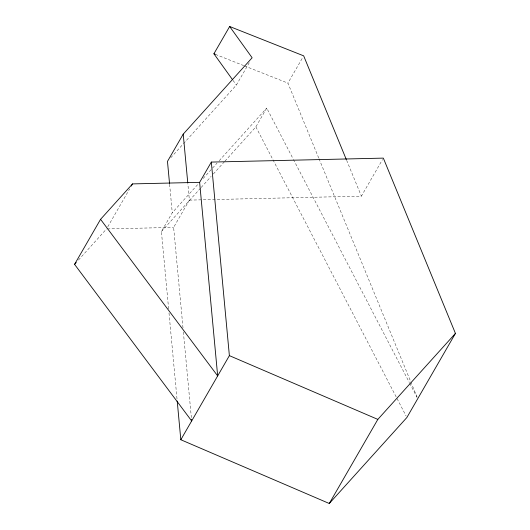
<?xml version="1.0" encoding="UTF-8"?>
<svg xmlns="http://www.w3.org/2000/svg" width="530" height="530" viewBox="0 0 530 530"><rect width="100%" height="100%" fill="white"/><g stroke="black" fill="none" stroke-linecap="round" stroke-linejoin="round"><path stroke-width="0.4" stroke-dasharray="2.65 1.99" d="M107.762 226.794L129.638 188.905M183.459 143.69L236.387 85.045L249.305 62.666M168.619 308.891L161.411 231.537L172.263 212.742L198.776 183.36M182.996 327.878L173.628 227.39L189.376 200.115L187.858 183.824M224.939 161.147L255.871 126.869L266.723 108.074L293.037 158.715M318.722 158.006L287.923 83.124L302.862 57.247M189.376 200.115L361.38 196.153L382.527 159.53M78.42 260.084L106.53 228.94M170.779 157.741L182.91 144.299M203.195 178.464L212.033 168.672M212.583 168.063L217.002 163.16M219.215 160.716L266.723 108.074M161.411 231.537L200.631 188.077M201.181 187.461L211.125 176.444M213.338 173.999L224.382 161.756M107.345 228.92L173.628 227.39M215.438 54.385L243.667 65.574M244.429 65.879L287.923 83.124M233.034 80.388L236.387 85.045M293.415 159.451L409.345 382.567M409.723 383.303L416.971 397.248M255.871 126.869L406.119 416.037M346.64 160.312L361.38 196.153M319.034 158.775L410.505 381.136M410.816 381.905L417.103 397.189M169.6 184.221L172.263 212.742M183.38 331.999L191.363 417.653M169.004 313.005L177.06 399.415"/><path stroke-width="0.79" d="M191.515 419.303L191.668 420.952L74.564 264.357L100.561 219.321L132.526 183.903L199.631 182.353L211.331 162.081L383.336 158.119L455.436 333.403L406.881 417.507L329.276 503.5L180.823 439.741L177.212 401.064M131.294 186.043L132.526 183.903M232.557 79.725L213.908 53.775L229.662 26.5L303.67 55.842L346.322 159.55M229.662 26.5L252.134 57.77L183.221 134.13L167.473 161.405L169.527 183.406M180.823 439.741L229.377 355.637L211.331 162.081M329.276 503.5L377.83 419.396L455.436 333.403M74.564 264.357L76.214 262.529M213.908 53.775L215.438 54.385M229.377 355.637L377.83 419.396M100.561 219.321L217.671 375.916L199.631 182.353M183.221 134.13L187.779 183.009"/></g></svg>
